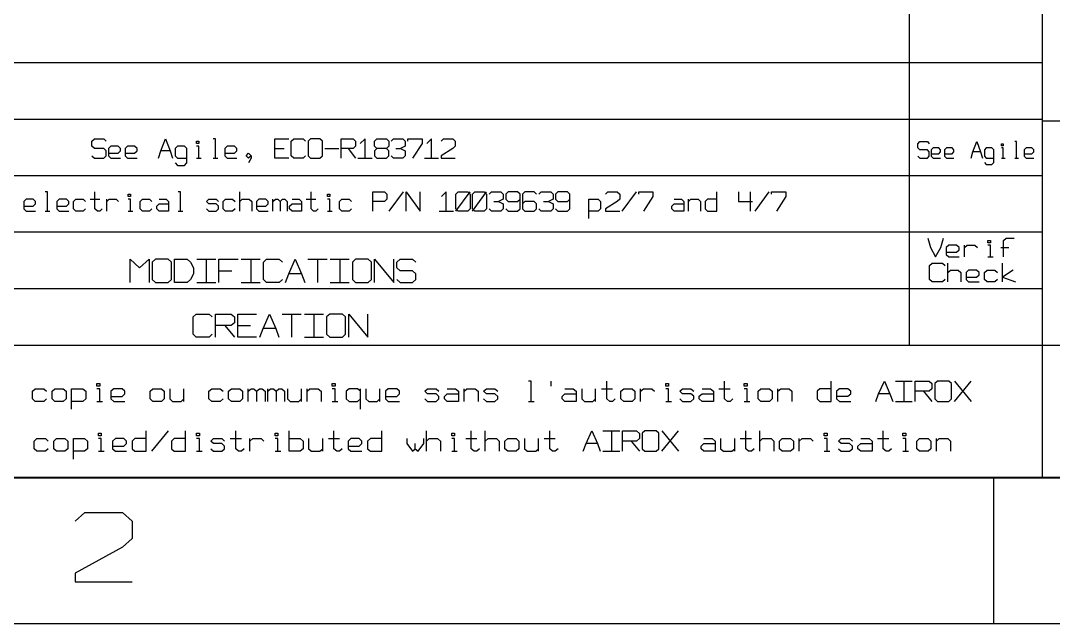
# Model space of a CAD drawing. Extents: x -228 to 961, y -124 to 716.
# Drawn here: x 497.1 to 672.9, y -124.5 to -21.8 of the extents above; entities that cross this region are included whole.
import ezdxf

# ---------------------------------------------------------------- set-up
doc = ezdxf.new("R2010")
doc.units = 0
doc.layers.add('1', color=1, linetype='CONTINUOUS')

msp = doc.modelspace()

# ---------------------------------------------------------------- linework, layer by layer
at = {"layer": '1'}
for p, q in [((648.45, -77.07), (648.45, 58.73)), ((671.1, -99.71), (671.1, 58.72)), ((388.17, -28.97), (671.1, -28.97)), ((388.17, -38.6), (671.1, -38.6)), ((671.1, -38.88), (934.22, -38.88)), ((509.27, -42.36), (509.7, -41.93)), ((509.7, -41.93), (511.3, -41.93)), ((511.3, -41.93), (511.7, -42.36)), ((521, -44.01), (521.82, -41.93)), ((521.82, -41.93), (522.62, -44.01)), ((530.3, -41.93), (529.9, -41.93)), ((530.3, -45.23), (530.3, -41.93)), ((540.4, -45.23), (540.4, -41.93)), ((540.4, -41.93), (542.82, -41.93)), ((543.22, -42.36), (543.65, -41.93)), ((543.65, -41.93), (545.25, -41.93)), ((545.25, -41.93), (545.65, -42.36)), ((546.47, -41.93), (546.07, -42.36)), ((548.07, -41.93), (546.47, -41.93)), ((548.5, -42.36), (548.07, -41.93)), ((551.72, -45.23), (551.72, -41.93)), ((551.72, -41.93), (553.75, -41.93)), ((553.75, -41.93), (554.15, -42.36)), ((555.77, -41.93), (554.95, -42.76)), ((555.77, -45.23), (555.77, -41.93)), ((557.37, -42.36), (557.77, -41.93)), ((557.77, -41.93), (559.4, -41.93)), ((559.4, -41.93), (559.8, -42.36)), ((560.2, -42.36), (560.62, -41.93)), ((560.62, -41.93), (562.22, -41.93)), ((562.22, -41.93), (562.62, -42.36)), ((563.05, -42.36), (563.05, -41.93)), ((563.05, -41.93), (565.47, -41.93)), ((565.47, -41.93), (565.47, -42.76)), ((567.07, -41.93), (566.27, -42.76)), ((567.07, -45.23), (567.07, -41.93)), ((568.7, -42.36), (569.1, -41.93)), ((569.1, -41.93), (570.72, -41.93)), ((570.72, -41.93), (571.12, -42.36)), ((509.27, -43.18), (509.27, -42.36)), ((509.7, -43.58), (509.27, -43.18)), ((511.3, -43.58), (509.7, -43.58)), ((511.7, -44.01), (511.3, -43.58)), ((512.52, -43.18), (512.12, -43.58)), ((512.12, -43.58), (512.12, -44.83)), ((513.72, -43.18), (512.52, -43.18)), ((514.12, -43.58), (513.72, -43.18)), ((514.12, -44.01), (514.12, -43.58)), ((515.35, -43.18), (514.95, -43.58)), ((514.95, -43.58), (514.95, -44.83)), ((516.55, -43.18), (515.35, -43.18)), ((516.97, -43.58), (516.55, -43.18)), ((516.97, -44.01), (516.97, -43.58)), ((523.82, -43.18), (523.42, -43.58)), ((523.42, -43.58), (523.42, -44.83)), ((525.05, -43.18), (523.82, -43.18)), ((525.45, -43.58), (525.05, -43.18)), ((525.45, -46.06), (525.45, -43.58)), ((527.07, -42.76), (527.07, -42.36)), ((527.07, -42.36), (527.47, -42.36)), ((527.47, -42.76), (527.07, -42.76)), ((527.47, -43.18), (527.07, -43.18)), ((527.47, -42.36), (527.47, -42.76)), ((527.47, -45.23), (527.47, -43.18)), ((532.32, -43.18), (531.92, -43.58)), ((531.92, -43.58), (531.92, -44.83)), ((533.52, -43.18), (532.32, -43.18)), ((533.95, -43.58), (533.52, -43.18)), ((533.95, -44.01), (533.95, -43.58)), ((540.4, -43.58), (542.02, -43.58)), ((543.22, -44.83), (543.22, -42.36)), ((546.07, -42.36), (546.07, -44.83)), ((548.5, -44.83), (548.5, -42.36)), ((548.9, -43.58), (551.32, -43.58)), ((553.75, -43.58), (551.72, -43.58)), ((552.92, -43.58), (554.15, -45.23)), ((554.15, -43.18), (553.75, -43.58)), ((554.15, -42.36), (554.15, -43.18)), ((557.37, -43.18), (557.37, -42.36)), ((557.77, -43.58), (557.37, -43.18)), ((557.77, -43.58), (557.37, -44.01)), ((559.4, -43.58), (557.77, -43.58)), ((559.8, -43.18), (559.4, -43.58)), ((559.8, -44.01), (559.4, -43.58)), ((559.8, -42.36), (559.8, -43.18)), ((561.02, -43.58), (561.82, -43.58)), ((562.62, -43.18), (561.82, -43.58)), ((561.82, -43.58), (562.62, -44.01)), ((562.62, -42.36), (562.62, -43.18)), ((565.47, -42.76), (563.85, -45.23)), ((570.72, -43.58), (568.7, -44.83)), ((571.12, -43.18), (570.72, -43.58)), ((571.12, -42.36), (571.12, -43.18)), ((649.87, -42.78), (650.2, -42.41)), ((649.87, -43.48), (649.87, -42.78)), ((650.2, -43.83), (649.87, -43.48)), ((650.2, -42.41), (651.5, -42.41)), ((651.5, -43.83), (650.2, -43.83)), ((651.5, -42.41), (651.82, -42.78)), ((651.82, -44.18), (651.5, -43.83)), ((652.45, -43.48), (652.12, -43.83)), ((652.12, -43.83), (652.12, -44.88)), ((653.42, -43.48), (652.45, -43.48)), ((653.75, -43.83), (653.42, -43.48)), ((653.75, -44.18), (653.75, -43.83)), ((654.72, -43.48), (654.4, -43.83)), ((654.4, -43.83), (654.4, -44.88)), ((655.7, -43.48), (654.72, -43.48)), ((656.02, -43.83), (655.7, -43.48)), ((656.02, -44.18), (656.02, -43.83)), ((659.25, -44.18), (659.9, -42.41)), ((659.9, -42.41), (660.55, -44.18)), ((661.52, -43.48), (661.2, -43.83)), ((661.2, -43.83), (661.2, -44.88)), ((662.47, -43.48), (661.52, -43.48)), ((662.8, -43.83), (662.47, -43.48)), ((662.8, -45.96), (662.8, -43.83)), ((664.1, -43.13), (664.1, -42.78)), ((664.1, -42.78), (664.42, -42.78)), ((664.42, -43.13), (664.1, -43.13)), ((664.42, -43.48), (664.1, -43.48)), ((664.42, -42.78), (664.42, -43.13)), ((664.42, -45.26), (664.42, -43.48)), ((666.67, -42.41), (666.37, -42.41)), ((666.67, -45.26), (666.67, -42.41)), ((668.3, -43.48), (667.97, -43.83)), ((667.97, -43.83), (667.97, -44.88)), ((669.27, -43.48), (668.3, -43.48)), ((669.6, -43.83), (669.27, -43.48)), ((669.6, -44.18), (669.6, -43.83)), ((509.27, -44.83), (509.7, -45.23)), ((509.7, -45.23), (511.3, -45.23)), ((511.3, -45.23), (511.7, -44.83)), ((511.7, -44.83), (511.7, -44.01)), ((512.12, -44.41), (513.72, -44.41)), ((512.12, -44.83), (512.52, -45.23)), ((512.52, -45.23), (514.12, -45.23)), ((513.72, -44.41), (514.12, -44.01)), ((514.95, -44.41), (516.55, -44.41)), ((514.95, -44.83), (515.35, -45.23)), ((515.35, -45.23), (516.97, -45.23)), ((516.55, -44.41), (516.97, -44.01)), ((520.6, -45.23), (521, -44.01)), ((522.62, -44.01), (521, -44.01)), ((522.62, -44.01), (523.02, -45.23)), ((523.42, -44.83), (523.82, -45.23)), ((523.82, -45.23), (525.45, -45.23)), ((527.07, -45.23), (527.87, -45.23)), ((529.9, -45.23), (530.7, -45.23)), ((531.92, -44.41), (533.52, -44.41)), ((531.92, -44.83), (532.32, -45.23)), ((532.32, -45.23), (533.95, -45.23)), ((533.52, -44.41), (533.95, -44.01)), ((535.55, -44.83), (535.95, -44.41)), ((535.95, -45.23), (535.55, -44.83)), ((535.95, -44.41), (536.37, -44.83)), ((536.37, -44.83), (535.95, -45.23)), ((536.37, -45.23), (535.95, -46.06)), ((536.37, -44.83), (536.37, -45.23)), ((542.82, -45.23), (540.4, -45.23)), ((543.65, -45.23), (543.22, -44.83)), ((545.25, -45.23), (543.65, -45.23)), ((545.65, -44.83), (545.25, -45.23)), ((546.07, -44.83), (546.47, -45.23)), ((546.47, -45.23), (548.07, -45.23)), ((548.07, -45.23), (548.5, -44.83)), ((554.55, -45.23), (556.97, -45.23)), ((557.37, -44.01), (557.37, -44.83)), ((557.37, -44.83), (557.77, -45.23)), ((557.77, -45.23), (559.4, -45.23)), ((559.4, -45.23), (559.8, -44.83)), ((559.8, -44.83), (559.8, -44.01)), ((560.62, -45.23), (560.2, -44.83)), ((562.22, -45.23), (560.62, -45.23)), ((562.62, -44.83), (562.22, -45.23)), ((562.62, -44.01), (562.62, -44.83)), ((565.87, -45.23), (568.3, -45.23)), ((568.7, -44.83), (568.7, -45.23)), ((568.7, -45.23), (571.12, -45.23)), ((649.87, -44.88), (650.2, -45.26)), ((650.2, -45.26), (651.5, -45.26)), ((651.5, -45.26), (651.82, -44.88)), ((651.82, -44.88), (651.82, -44.18)), ((652.12, -44.53), (653.42, -44.53)), ((652.12, -44.88), (652.45, -45.26)), ((652.45, -45.26), (653.75, -45.26)), ((653.42, -44.53), (653.75, -44.18)), ((654.4, -44.53), (655.7, -44.53)), ((654.4, -44.88), (654.72, -45.26)), ((654.72, -45.26), (656.02, -45.26)), ((655.7, -44.53), (656.02, -44.18)), ((658.92, -45.26), (659.25, -44.18)), ((660.55, -44.18), (659.25, -44.18)), ((660.55, -44.18), (660.87, -45.26)), ((661.2, -44.88), (661.52, -45.26)), ((661.52, -45.26), (662.8, -45.26)), ((664.1, -45.26), (664.75, -45.26)), ((666.37, -45.26), (667, -45.26)), ((667.97, -44.53), (669.27, -44.53)), ((667.97, -44.88), (668.3, -45.26)), ((668.3, -45.26), (669.6, -45.26)), ((669.27, -44.53), (669.6, -44.18)), ((523.42, -46.06), (523.82, -46.48)), ((523.82, -46.48), (525.05, -46.48)), ((525.05, -46.48), (525.45, -46.06)), ((661.2, -45.96), (661.52, -46.31)), ((661.52, -46.31), (662.47, -46.31)), ((662.47, -46.31), (662.8, -45.96)), ((388.17, -48.22), (671.1, -48.22)), ((501.7, -50.96), (501.3, -50.96)), ((501.7, -54.26), (501.7, -50.96)), ((509.8, -53.86), (509.8, -50.96)), ((524.35, -50.96), (523.95, -50.96)), ((524.35, -54.26), (524.35, -50.96)), ((534.45, -54.26), (534.45, -50.96)), ((546.57, -53.86), (546.57, -50.96)), ((557.07, -54.26), (557.07, -50.96)), ((557.07, -50.96), (559.1, -50.96)), ((559.1, -50.96), (559.5, -51.38)), ((559.9, -54.26), (562.32, -50.96)), ((562.75, -54.26), (562.75, -50.96)), ((562.75, -50.96), (565.17, -54.26)), ((565.17, -54.26), (565.17, -50.96)), ((569.6, -50.96), (568.8, -51.78)), ((569.6, -54.26), (569.6, -50.96)), ((571.22, -51.38), (571.62, -50.96)), ((571.22, -54.26), (573.65, -50.96)), ((571.62, -50.96), (573.25, -50.96)), ((573.25, -50.96), (573.65, -51.38)), ((574.05, -51.38), (574.45, -50.96)), ((574.05, -54.26), (576.47, -50.96)), ((574.45, -50.96), (576.07, -50.96)), ((576.07, -50.96), (576.47, -51.38)), ((576.87, -51.38), (577.3, -50.96)), ((577.3, -50.96), (578.9, -50.96)), ((578.9, -50.96), (579.3, -51.38)), ((580.12, -50.96), (579.72, -51.38)), ((581.72, -50.96), (580.12, -50.96)), ((582.15, -51.38), (581.72, -50.96)), ((582.95, -50.96), (582.55, -51.38)), ((584.57, -50.96), (582.95, -50.96)), ((584.97, -51.38), (584.57, -50.96)), ((585.37, -51.38), (585.77, -50.96)), ((585.77, -50.96), (587.4, -50.96)), ((587.4, -50.96), (587.8, -51.38)), ((588.6, -50.96), (588.2, -51.38)), ((590.22, -50.96), (588.6, -50.96)), ((590.62, -51.38), (590.22, -50.96)), ((596.7, -51.38), (597.1, -50.96)), ((597.1, -50.96), (598.7, -50.96)), ((598.7, -50.96), (599.12, -51.38)), ((599.52, -54.26), (601.95, -50.96)), ((602.35, -51.38), (602.35, -50.96)), ((602.35, -50.96), (604.77, -50.96)), ((604.77, -50.96), (604.77, -51.78)), ((615.67, -54.26), (615.67, -50.96)), ((619.32, -50.96), (619.32, -52.61)), ((621.35, -50.96), (621.35, -54.26)), ((622.15, -54.26), (624.57, -50.96)), ((624.97, -51.38), (624.97, -50.96)), ((624.97, -50.96), (627.4, -50.96)), ((627.4, -50.96), (627.4, -51.78)), ((498.07, -52.21), (497.67, -52.61)), ((497.67, -52.61), (497.67, -53.86)), ((499.27, -52.21), (498.07, -52.21)), ((499.7, -52.61), (499.27, -52.21)), ((499.7, -53.03), (499.7, -52.61)), ((503.72, -52.21), (503.32, -52.61)), ((503.32, -52.61), (503.32, -53.86)), ((504.95, -52.21), (503.72, -52.21)), ((505.35, -52.61), (504.95, -52.21)), ((505.35, -53.03), (505.35, -52.61)), ((506.15, -52.61), (506.55, -52.21)), ((506.15, -53.86), (506.15, -52.61)), ((506.55, -52.21), (507.77, -52.21)), ((507.77, -52.21), (508.17, -52.61)), ((508.97, -52.21), (510.6, -52.21)), ((511.82, -54.26), (511.82, -52.21)), ((511.82, -52.61), (512.22, -52.21)), ((512.22, -52.21), (513.42, -52.21)), ((513.42, -52.21), (513.82, -52.61)), ((515.45, -51.78), (515.45, -51.38)), ((515.45, -51.38), (515.85, -51.38)), ((515.85, -51.78), (515.45, -51.78)), ((515.85, -52.21), (515.45, -52.21)), ((515.85, -51.38), (515.85, -51.78)), ((515.85, -54.26), (515.85, -52.21)), ((517.47, -52.61), (517.87, -52.21)), ((517.47, -53.86), (517.47, -52.61)), ((517.87, -52.21), (519.1, -52.21)), ((519.1, -52.21), (519.5, -52.61)), ((520.7, -52.21), (521.92, -52.21)), ((521.92, -52.21), (522.32, -52.61)), ((522.32, -52.61), (522.32, -54.26)), ((528.8, -52.61), (529.2, -52.21)), ((529.2, -53.03), (528.8, -52.61)), ((529.2, -52.21), (530.4, -52.21)), ((530.4, -52.21), (530.8, -52.61)), ((531.62, -52.61), (532.02, -52.21)), ((531.62, -53.86), (531.62, -52.61)), ((532.02, -52.21), (533.22, -52.21)), ((533.22, -52.21), (533.65, -52.61)), ((534.45, -52.61), (534.85, -52.21)), ((534.85, -52.21), (536.07, -52.21)), ((536.07, -52.21), (536.47, -52.61)), ((536.47, -52.61), (536.47, -54.26)), ((537.67, -52.21), (537.27, -52.61)), ((537.27, -52.61), (537.27, -53.86)), ((538.9, -52.21), (537.67, -52.21)), ((539.3, -52.61), (538.9, -52.21)), ((539.3, -53.03), (539.3, -52.61)), ((540.1, -54.26), (540.1, -52.21)), ((540.1, -52.61), (540.5, -52.21)), ((540.5, -52.21), (540.92, -52.21)), ((540.92, -52.21), (541.32, -52.61)), ((541.32, -52.61), (541.72, -52.21)), ((541.32, -52.61), (541.32, -54.26)), ((541.72, -52.21), (542.12, -52.21)), ((542.12, -52.21), (542.52, -52.61)), ((542.52, -52.61), (542.52, -54.26)), ((543.35, -52.21), (544.55, -52.21)), ((544.55, -52.21), (544.95, -52.61)), ((544.95, -52.61), (544.95, -54.26)), ((545.77, -52.21), (547.37, -52.21)), ((549.4, -51.78), (549.4, -51.38)), ((549.4, -51.38), (549.8, -51.38)), ((549.8, -51.78), (549.4, -51.78)), ((549.8, -52.21), (549.4, -52.21)), ((549.8, -51.38), (549.8, -51.78)), ((549.8, -54.26), (549.8, -52.21)), ((551.42, -52.61), (551.82, -52.21)), ((551.42, -53.86), (551.42, -52.61)), ((551.82, -52.21), (553.05, -52.21)), ((553.05, -52.21), (553.45, -52.61)), ((559.1, -52.61), (557.07, -52.61)), ((559.5, -52.21), (559.1, -52.61)), ((559.5, -51.38), (559.5, -52.21)), ((571.22, -53.86), (571.22, -51.38)), ((573.65, -51.38), (573.65, -53.86)), ((574.05, -53.86), (574.05, -51.38)), ((576.47, -51.38), (576.47, -53.86)), ((577.7, -52.61), (578.5, -52.61)), ((579.3, -52.21), (578.5, -52.61)), ((578.5, -52.61), (579.3, -53.03)), ((579.3, -51.38), (579.3, -52.21)), ((579.72, -51.38), (579.72, -52.21)), ((579.72, -52.21), (580.12, -52.61)), ((580.12, -52.61), (581.72, -52.61)), ((581.72, -52.61), (582.15, -52.21)), ((582.15, -53.86), (582.15, -51.38)), ((582.55, -51.38), (582.55, -53.86)), ((582.95, -52.61), (582.55, -53.03)), ((584.57, -52.61), (582.95, -52.61)), ((584.97, -53.03), (584.57, -52.61)), ((586.17, -52.61), (587, -52.61)), ((587.8, -52.21), (587, -52.61)), ((587, -52.61), (587.8, -53.03)), ((587.8, -51.38), (587.8, -52.21)), ((588.2, -51.38), (588.2, -52.21)), ((588.2, -52.21), (588.6, -52.61)), ((588.6, -52.61), (590.22, -52.61)), ((590.22, -52.61), (590.62, -52.21)), ((590.62, -53.86), (590.62, -51.38)), ((593.85, -55.51), (593.85, -52.21)), ((593.85, -52.21), (595.47, -52.21)), ((595.47, -52.21), (595.87, -52.61)), ((595.87, -52.61), (595.87, -53.86)), ((598.7, -52.61), (596.7, -53.86)), ((599.12, -52.21), (598.7, -52.61)), ((599.12, -51.38), (599.12, -52.21)), ((604.77, -51.78), (603.15, -54.26)), ((608.4, -52.21), (609.62, -52.21)), ((609.62, -52.21), (610.02, -52.61)), ((610.02, -52.61), (610.02, -54.26)), ((610.82, -54.26), (610.82, -52.21)), ((610.82, -52.61), (611.25, -52.21)), ((611.25, -52.21), (612.45, -52.21)), ((612.45, -52.21), (612.85, -52.61)), ((612.85, -52.61), (612.85, -54.26)), ((614.07, -52.21), (613.67, -52.61)), ((613.67, -52.61), (613.67, -53.86)), ((615.67, -52.21), (614.07, -52.21)), ((619.32, -52.61), (621.75, -52.61)), ((627.4, -51.78), (625.8, -54.26)), ((497.67, -53.43), (499.27, -53.43)), ((497.67, -53.86), (498.07, -54.26)), ((498.07, -54.26), (499.7, -54.26)), ((499.27, -53.43), (499.7, -53.03)), ((501.3, -54.26), (502.12, -54.26)), ((503.32, -53.43), (504.95, -53.43)), ((503.32, -53.86), (503.72, -54.26)), ((503.72, -54.26), (505.35, -54.26)), ((504.95, -53.43), (505.35, -53.03)), ((506.55, -54.26), (506.15, -53.86)), ((507.77, -54.26), (506.55, -54.26)), ((508.17, -53.86), (507.77, -54.26)), ((510.2, -54.26), (509.8, -53.86)), ((510.6, -54.26), (510.2, -54.26)), ((511, -53.86), (510.6, -54.26)), ((515.45, -54.26), (516.25, -54.26)), ((517.87, -54.26), (517.47, -53.86)), ((519.1, -54.26), (517.87, -54.26)), ((519.5, -53.86), (519.1, -54.26)), ((520.3, -53.43), (520.7, -53.03)), ((520.3, -53.86), (520.3, -53.43)), ((520.7, -54.26), (520.3, -53.86)), ((520.7, -53.03), (522.32, -53.03)), ((522.32, -54.26), (520.7, -54.26)), ((523.95, -54.26), (524.75, -54.26)), ((528.8, -53.86), (529.2, -54.26)), ((530.4, -53.03), (529.2, -53.03)), ((529.2, -54.26), (530.4, -54.26)), ((530.8, -53.43), (530.4, -53.03)), ((530.4, -54.26), (530.8, -53.86)), ((530.8, -53.86), (530.8, -53.43)), ((532.02, -54.26), (531.62, -53.86)), ((533.22, -54.26), (532.02, -54.26)), ((533.65, -53.86), (533.22, -54.26)), ((537.27, -53.43), (538.9, -53.43)), ((537.27, -53.86), (537.67, -54.26)), ((537.67, -54.26), (539.3, -54.26)), ((538.9, -53.43), (539.3, -53.03)), ((542.92, -53.43), (543.35, -53.03)), ((542.92, -53.86), (542.92, -53.43)), ((543.35, -54.26), (542.92, -53.86)), ((543.35, -53.03), (544.95, -53.03)), ((544.95, -54.26), (543.35, -54.26)), ((546.97, -54.26), (546.57, -53.86)), ((547.37, -54.26), (546.97, -54.26)), ((547.77, -53.86), (547.37, -54.26)), ((549.4, -54.26), (550.2, -54.26)), ((551.82, -54.26), (551.42, -53.86)), ((553.05, -54.26), (551.82, -54.26)), ((553.45, -53.86), (553.05, -54.26)), ((568.4, -54.26), (570.82, -54.26)), ((571.62, -54.26), (571.22, -53.86)), ((573.25, -54.26), (571.62, -54.26)), ((573.65, -53.86), (573.25, -54.26)), ((574.45, -54.26), (574.05, -53.86)), ((576.07, -54.26), (574.45, -54.26)), ((576.47, -53.86), (576.07, -54.26)), ((577.3, -54.26), (576.87, -53.86)), ((578.9, -54.26), (577.3, -54.26)), ((579.3, -53.86), (578.9, -54.26)), ((579.3, -53.03), (579.3, -53.86)), ((579.72, -53.86), (580.12, -54.26)), ((580.12, -54.26), (581.72, -54.26)), ((581.72, -54.26), (582.15, -53.86)), ((582.55, -53.86), (582.95, -54.26)), ((582.95, -54.26), (584.57, -54.26)), ((584.57, -54.26), (584.97, -53.86)), ((584.97, -53.86), (584.97, -53.03)), ((585.77, -54.26), (585.37, -53.86)), ((587.4, -54.26), (585.77, -54.26)), ((587.8, -53.86), (587.4, -54.26)), ((587.8, -53.03), (587.8, -53.86)), ((588.2, -53.86), (588.6, -54.26)), ((588.6, -54.26), (590.22, -54.26)), ((590.22, -54.26), (590.62, -53.86)), ((595.47, -54.26), (593.85, -54.26)), ((595.87, -53.86), (595.47, -54.26)), ((596.7, -53.86), (596.7, -54.26)), ((596.7, -54.26), (599.12, -54.26)), ((608, -53.43), (608.4, -53.03)), ((608, -53.86), (608, -53.43)), ((608.4, -54.26), (608, -53.86)), ((608.4, -53.03), (610.02, -53.03)), ((610.02, -54.26), (608.4, -54.26)), ((613.67, -53.86), (614.07, -54.26)), ((614.07, -54.26), (615.67, -54.26)), ((388.17, -57.82), (671.1, -57.82)), ((651.57, -58.87), (652.02, -60.47)), ((653.8, -60.47), (654.25, -58.87)), ((661.8, -59.67), (661.8, -59.27)), ((661.8, -59.27), (662.25, -59.27)), ((662.25, -59.67), (661.8, -59.67)), ((662.25, -59.27), (662.25, -59.67)), ((664.47, -59.27), (664.9, -58.87)), ((664.47, -62.07), (664.47, -59.27)), ((664.9, -58.87), (666.25, -58.87)), ((652.02, -60.47), (652.9, -62.07)), ((652.9, -62.07), (653.8, -60.47)), ((655.12, -60.07), (654.67, -60.47)), ((654.67, -60.47), (654.67, -61.67)), ((654.67, -61.27), (656.47, -61.27)), ((656.47, -60.07), (655.12, -60.07)), ((656.9, -60.47), (656.47, -60.07)), ((656.47, -61.27), (656.9, -60.87)), ((656.9, -60.87), (656.9, -60.47)), ((657.8, -62.07), (657.8, -60.07)), ((657.8, -60.47), (658.25, -60.07)), ((658.25, -60.07), (659.57, -60.07)), ((659.57, -60.07), (660.02, -60.47)), ((662.25, -60.07), (661.8, -60.07)), ((662.25, -62.07), (662.25, -60.07)), ((664.02, -60.47), (665.35, -60.47)), ((515.77, -66.4), (515.77, -62.45)), ((515.77, -62.45), (517.4, -63.92)), ((517.4, -63.92), (519.02, -62.45)), ((519.02, -62.45), (519.02, -66.4)), ((520.1, -62.45), (519.55, -62.95)), ((519.55, -62.95), (519.55, -65.9)), ((522.25, -62.45), (520.1, -62.45)), ((522.8, -62.95), (522.25, -62.45)), ((522.8, -65.9), (522.8, -62.95)), ((523.35, -66.4), (523.35, -62.45)), ((523.35, -62.45), (525.5, -62.45)), ((525.5, -62.45), (526.05, -62.95)), ((526.05, -62.95), (526.57, -63.92)), ((527.12, -62.45), (530.37, -62.45)), ((528.75, -62.45), (528.75, -66.4)), ((530.9, -66.4), (530.9, -62.45)), ((530.9, -62.45), (534.15, -62.45)), ((534.7, -62.45), (537.92, -62.45)), ((536.32, -62.45), (536.32, -66.4)), ((538.47, -62.95), (539.02, -62.45)), ((538.47, -65.9), (538.47, -62.95)), ((539.02, -62.45), (541.17, -62.45)), ((541.17, -62.45), (541.72, -62.95)), ((542.8, -64.93), (543.87, -62.45)), ((543.87, -62.45), (544.97, -64.93)), ((546.05, -62.45), (549.3, -62.45)), ((547.67, -62.45), (547.67, -66.4)), ((549.82, -62.45), (553.07, -62.45)), ((551.45, -62.45), (551.45, -66.4)), ((554.15, -62.45), (553.62, -62.95)), ((553.62, -62.95), (553.62, -65.9)), ((556.32, -62.45), (554.15, -62.45)), ((556.85, -62.95), (556.32, -62.45)), ((556.85, -65.9), (556.85, -62.95)), ((557.4, -66.4), (557.4, -62.45)), ((557.4, -62.45), (560.65, -66.4)), ((560.65, -66.4), (560.65, -62.45)), ((561.17, -62.95), (561.72, -62.45)), ((561.17, -63.93), (561.17, -62.95)), ((561.72, -62.45), (563.87, -62.45)), ((563.87, -62.45), (564.42, -62.95)), ((651.85, -63.52), (652.3, -63.12)), ((652.3, -63.12), (654.07, -63.12)), ((654.07, -63.12), (654.52, -63.52)), ((654.67, -61.67), (655.12, -62.07)), ((654.97, -66.32), (654.97, -63.12)), ((655.12, -62.07), (656.9, -62.07)), ((661.8, -62.07), (662.7, -62.07)), ((664.3, -66.32), (664.3, -63.12)), ((526.57, -64.93), (526.05, -65.9)), ((526.57, -63.92), (526.57, -64.93)), ((530.9, -64.43), (533.07, -64.43)), ((542.25, -66.4), (542.8, -64.93)), ((544.97, -64.93), (542.8, -64.93)), ((544.97, -64.93), (545.5, -66.4)), ((561.72, -64.43), (561.17, -63.93)), ((563.87, -64.43), (561.72, -64.43)), ((564.42, -64.93), (563.87, -64.43)), ((564.42, -65.9), (564.42, -64.93)), ((651.85, -65.92), (651.85, -63.52)), ((654.97, -64.72), (655.42, -64.32)), ((655.42, -64.32), (656.75, -64.32)), ((656.75, -64.32), (657.2, -64.72)), ((657.2, -64.72), (657.2, -66.32)), ((658.52, -64.32), (658.07, -64.72)), ((658.07, -64.72), (658.07, -65.92)), ((659.85, -64.32), (658.52, -64.32)), ((660.3, -64.72), (659.85, -64.32)), ((660.3, -65.12), (660.3, -64.72)), ((661.2, -64.72), (661.65, -64.32)), ((661.2, -65.92), (661.2, -64.72)), ((661.65, -64.32), (662.97, -64.32)), ((662.97, -64.32), (663.42, -64.72)), ((666.07, -64.32), (664.3, -65.52)), ((519.55, -65.9), (520.1, -66.4)), ((520.1, -66.4), (522.25, -66.4)), ((522.25, -66.4), (522.8, -65.9)), ((525.5, -66.4), (523.35, -66.4)), ((526.05, -65.9), (525.5, -66.4)), ((527.12, -66.4), (530.37, -66.4)), ((534.7, -66.4), (537.92, -66.4)), ((539.02, -66.4), (538.47, -65.9)), ((541.17, -66.4), (539.02, -66.4)), ((541.72, -65.9), (541.17, -66.4)), ((549.82, -66.4), (553.07, -66.4)), ((553.62, -65.9), (554.15, -66.4)), ((554.15, -66.4), (556.32, -66.4)), ((556.32, -66.4), (556.85, -65.9)), ((561.17, -65.9), (561.72, -66.4)), ((561.72, -66.4), (563.87, -66.4)), ((563.87, -66.4), (564.42, -65.9)), ((652.3, -66.32), (651.85, -65.92)), ((654.07, -66.32), (652.3, -66.32)), ((654.52, -65.92), (654.07, -66.32)), ((658.07, -65.52), (659.85, -65.52)), ((658.07, -65.92), (658.52, -66.32)), ((658.52, -66.32), (660.3, -66.32)), ((659.85, -65.52), (660.3, -65.12)), ((661.65, -66.32), (661.2, -65.92)), ((662.97, -66.32), (661.65, -66.32)), ((663.42, -65.92), (662.97, -66.32)), ((664.3, -65.52), (666.52, -66.32)), ((388.17, -67.45), (671.1, -67.45)), ((526.52, -72.28), (527.05, -71.8)), ((527.05, -71.8), (529.22, -71.8)), ((529.22, -71.8), (529.77, -72.28)), ((530.3, -75.73), (530.3, -71.8)), ((530.3, -71.8), (533, -71.8)), ((533, -71.8), (533.55, -72.28)), ((534.1, -75.72), (534.1, -71.8)), ((534.1, -71.8), (537.32, -71.8)), ((538.42, -74.25), (539.5, -71.8)), ((539.5, -71.8), (540.57, -74.25)), ((541.65, -71.8), (544.9, -71.8)), ((543.27, -71.8), (543.27, -75.72)), ((545.45, -71.8), (548.67, -71.8)), ((547.07, -71.8), (547.07, -75.72)), ((549.77, -71.8), (549.22, -72.28)), ((551.92, -71.8), (549.77, -71.8)), ((552.47, -72.28), (551.92, -71.8)), ((553, -75.72), (553, -71.8)), ((553, -71.8), (556.25, -75.72)), ((556.25, -75.72), (556.25, -71.8)), ((526.52, -75.25), (526.52, -72.28)), ((533, -73.78), (530.3, -73.78)), ((531.92, -73.78), (533.55, -75.72)), ((533.55, -73.28), (533, -73.78)), ((533.55, -72.28), (533.55, -73.28)), ((534.1, -73.77), (536.25, -73.77)), ((549.22, -72.28), (549.22, -75.25)), ((552.47, -75.25), (552.47, -72.28)), ((527.05, -75.73), (526.52, -75.25)), ((529.77, -75.25), (529.22, -75.73)), ((537.87, -75.72), (538.42, -74.25)), ((540.57, -74.25), (538.42, -74.25)), ((540.57, -74.25), (541.12, -75.72)), ((549.22, -75.25), (549.77, -75.72)), ((551.92, -75.72), (552.47, -75.25)), ((388.17, -77.08), (934.22, -77.08)), ((529.22, -75.73), (527.05, -75.73)), ((537.32, -75.72), (534.1, -75.72)), ((545.45, -75.72), (548.67, -75.72)), ((549.77, -75.72), (551.92, -75.72)), ((510.12, -84.08), (510.12, -83.65)), ((510.12, -83.65), (510.6, -83.65)), ((510.6, -84.08), (510.12, -84.08)), ((510.6, -83.65), (510.6, -84.08)), ((550.2, -84.08), (550.2, -83.65)), ((550.2, -83.65), (550.67, -83.65)), ((550.67, -84.08), (550.2, -84.08)), ((550.67, -83.65), (550.67, -84.08)), ((584.07, -83.23), (583.57, -83.23)), ((584.07, -86.7), (584.07, -83.23)), ((587.4, -83.23), (587.4, -84.08)), ((596.95, -86.25), (596.95, -83.22)), ((606.95, -84.07), (606.95, -83.65)), ((606.95, -83.65), (607.42, -83.65)), ((607.42, -84.07), (606.95, -84.07)), ((607.42, -83.65), (607.42, -84.07)), ((616.97, -86.25), (616.97, -83.22)), ((620.32, -84.07), (620.32, -83.65)), ((620.32, -83.65), (620.8, -83.65)), ((620.8, -84.07), (620.32, -84.07)), ((620.8, -83.65), (620.8, -84.07)), ((635.1, -86.7), (635.1, -83.22)), ((643.2, -85.4), (644.17, -83.22)), ((644.17, -83.22), (645.12, -85.4)), ((646.07, -83.22), (648.92, -83.22)), ((647.5, -83.22), (647.5, -86.7)), ((649.42, -86.7), (649.42, -83.22)), ((649.42, -83.22), (651.8, -83.22)), ((651.8, -83.22), (652.27, -83.65)), ((652.27, -83.65), (652.27, -84.53)), ((653.22, -83.23), (652.75, -83.65)), ((652.75, -83.65), (652.75, -86.25)), ((655.12, -83.23), (653.22, -83.23)), ((655.62, -83.65), (655.12, -83.23)), ((655.62, -86.25), (655.62, -83.65)), ((656.1, -86.7), (658.95, -83.23)), ((656.1, -83.23), (658.95, -86.7)), ((499.15, -84.95), (499.62, -84.53)), ((499.15, -86.25), (499.15, -84.95)), ((499.62, -84.53), (501.07, -84.53)), ((501.07, -84.53), (501.55, -84.95)), ((502.5, -84.95), (502.97, -84.53)), ((502.5, -86.25), (502.5, -84.95)), ((502.97, -84.53), (504.4, -84.53)), ((504.4, -84.53), (504.87, -84.95)), ((504.87, -84.95), (504.87, -86.25)), ((505.82, -88), (505.82, -84.53)), ((505.82, -84.53), (507.75, -84.53)), ((507.75, -84.53), (508.22, -84.95)), ((508.22, -84.95), (508.22, -86.25)), ((510.6, -84.53), (510.12, -84.53)), ((510.6, -86.7), (510.6, -84.53)), ((513, -84.53), (512.5, -84.95)), ((512.5, -84.95), (512.5, -86.25)), ((512.5, -85.83), (514.42, -85.83)), ((514.42, -84.53), (513, -84.53)), ((514.9, -84.95), (514.42, -84.53)), ((514.42, -85.83), (514.9, -85.4)), ((514.9, -85.4), (514.9, -84.95)), ((519.2, -84.95), (519.67, -84.53)), ((519.2, -86.25), (519.2, -84.95)), ((519.67, -84.53), (521.1, -84.53)), ((521.1, -84.53), (521.57, -84.95)), ((521.57, -84.95), (521.57, -86.25)), ((522.52, -84.53), (522.52, -86.25)), ((524.92, -86.7), (524.92, -84.53)), ((529.2, -84.95), (529.67, -84.53)), ((529.2, -86.25), (529.2, -84.95)), ((529.67, -84.53), (531.12, -84.53)), ((531.12, -84.53), (531.6, -84.95)), ((532.55, -84.95), (533.02, -84.53)), ((532.55, -86.25), (532.55, -84.95)), ((533.02, -84.53), (534.45, -84.53)), ((534.45, -84.53), (534.92, -84.95)), ((534.92, -84.95), (534.92, -86.25)), ((535.87, -86.7), (535.87, -84.53)), ((535.87, -84.95), (536.37, -84.53)), ((536.37, -84.53), (536.85, -84.53)), ((536.85, -84.53), (537.32, -84.95)), ((537.32, -84.95), (537.8, -84.53)), ((537.32, -84.95), (537.32, -86.7)), ((537.8, -84.53), (538.27, -84.53)), ((538.27, -84.53), (538.75, -84.95)), ((538.75, -84.95), (538.75, -86.7)), ((539.22, -86.7), (539.22, -84.53)), ((539.22, -84.95), (539.7, -84.53)), ((539.7, -84.53), (540.17, -84.53)), ((540.17, -84.53), (540.65, -84.95)), ((540.65, -84.95), (541.12, -84.53)), ((540.65, -84.95), (540.65, -86.7)), ((541.12, -84.53), (541.6, -84.53)), ((541.6, -84.53), (542.07, -84.95)), ((542.07, -84.95), (542.07, -86.7)), ((542.57, -84.53), (542.57, -86.25)), ((544.95, -86.7), (544.95, -84.53)), ((545.9, -86.7), (545.9, -84.53)), ((545.9, -84.95), (546.37, -84.53)), ((546.37, -84.53), (547.8, -84.53)), ((547.8, -84.53), (548.3, -84.95)), ((548.3, -84.95), (548.3, -86.7)), ((550.67, -84.53), (550.2, -84.53)), ((550.67, -86.7), (550.67, -84.53)), ((553.05, -84.53), (552.57, -84.95)), ((552.57, -84.95), (552.57, -86.25)), ((554.5, -84.53), (553.05, -84.53)), ((554.97, -84.95), (554.5, -84.53)), ((554.97, -88), (554.97, -84.53)), ((555.92, -84.53), (555.92, -86.25)), ((558.3, -86.7), (558.3, -84.53)), ((559.72, -84.53), (559.25, -84.95)), ((559.25, -84.95), (559.25, -86.25)), ((559.25, -85.83), (561.17, -85.83)), ((561.17, -84.53), (559.72, -84.53)), ((561.65, -84.95), (561.17, -84.53)), ((561.17, -85.83), (561.65, -85.4)), ((561.65, -85.4), (561.65, -84.95)), ((565.92, -84.95), (566.42, -84.53)), ((566.42, -85.4), (565.92, -84.95)), ((566.42, -84.53), (567.85, -84.53)), ((567.85, -85.4), (566.42, -85.4)), ((567.85, -84.53), (568.32, -84.95)), ((568.32, -85.83), (567.85, -85.4)), ((568.32, -86.25), (568.32, -85.83)), ((569.27, -85.83), (569.75, -85.4)), ((569.27, -86.25), (569.27, -85.83)), ((569.75, -84.53), (571.17, -84.53)), ((569.75, -85.4), (571.65, -85.4)), ((571.17, -84.53), (571.65, -84.95)), ((571.65, -84.95), (571.65, -86.7)), ((572.62, -86.7), (572.62, -84.53)), ((572.62, -84.95), (573.1, -84.53)), ((573.1, -84.53), (574.52, -84.53)), ((574.52, -84.53), (575, -84.95)), ((575, -84.95), (575, -86.7)), ((575.95, -84.95), (576.42, -84.53)), ((576.42, -85.4), (575.95, -84.95)), ((576.42, -84.53), (577.85, -84.53)), ((577.85, -85.4), (576.42, -85.4)), ((577.85, -84.53), (578.35, -84.95)), ((578.35, -85.83), (577.85, -85.4)), ((578.35, -86.25), (578.35, -85.83)), ((589.3, -85.83), (589.77, -85.4)), ((589.3, -86.25), (589.3, -85.83)), ((589.77, -84.53), (591.22, -84.53)), ((589.77, -85.4), (591.7, -85.4)), ((591.22, -84.53), (591.7, -84.95)), ((591.7, -84.95), (591.7, -86.7)), ((592.65, -84.53), (592.65, -86.25)), ((595.02, -86.7), (595.02, -84.53)), ((596, -84.53), (597.9, -84.53)), ((599.32, -84.95), (599.8, -84.52)), ((599.32, -86.25), (599.32, -84.95)), ((599.8, -84.52), (601.22, -84.52)), ((601.22, -84.52), (601.72, -84.95)), ((601.72, -84.95), (601.72, -86.25)), ((602.67, -86.7), (602.67, -84.52)), ((602.67, -84.95), (603.15, -84.52)), ((603.15, -84.52), (604.57, -84.52)), ((604.57, -84.52), (605.05, -84.95)), ((607.42, -84.52), (606.95, -84.52)), ((607.42, -86.7), (607.42, -84.52)), ((609.35, -84.95), (609.82, -84.52)), ((609.82, -85.4), (609.35, -84.95)), ((609.82, -84.52), (611.25, -84.52)), ((611.25, -85.4), (609.82, -85.4)), ((611.25, -84.52), (611.72, -84.95)), ((611.72, -85.82), (611.25, -85.4)), ((611.72, -86.25), (611.72, -85.82)), ((612.67, -85.82), (613.15, -85.4)), ((612.67, -86.25), (612.67, -85.82)), ((613.15, -84.52), (614.6, -84.52)), ((613.15, -85.4), (615.07, -85.4)), ((614.6, -84.52), (615.07, -84.95)), ((615.07, -84.95), (615.07, -86.7)), ((616.02, -84.52), (617.92, -84.52)), ((620.8, -84.52), (620.32, -84.52)), ((620.8, -86.7), (620.8, -84.52)), ((622.7, -84.95), (623.17, -84.52)), ((622.7, -86.25), (622.7, -84.95)), ((623.17, -84.52), (624.6, -84.52)), ((624.6, -84.52), (625.07, -84.95)), ((625.07, -84.95), (625.07, -86.25)), ((626.05, -86.7), (626.05, -84.52)), ((626.05, -84.95), (626.52, -84.52)), ((626.52, -84.52), (627.95, -84.52)), ((627.95, -84.52), (628.42, -84.95)), ((628.42, -84.95), (628.42, -86.7)), ((633.2, -84.52), (632.72, -84.95)), ((632.72, -84.95), (632.72, -86.25)), ((635.1, -84.52), (633.2, -84.52)), ((636.52, -84.52), (636.05, -84.95)), ((636.05, -84.95), (636.05, -86.25)), ((636.05, -85.82), (637.97, -85.82)), ((637.97, -84.52), (636.52, -84.52)), ((638.45, -84.95), (637.97, -84.52)), ((637.97, -85.82), (638.45, -85.4)), ((638.45, -85.4), (638.45, -84.95)), ((642.72, -86.7), (643.2, -85.4)), ((645.12, -85.4), (643.2, -85.4)), ((645.12, -85.4), (645.6, -86.7)), ((651.8, -84.95), (649.42, -84.95)), ((650.85, -84.95), (652.27, -86.7)), ((652.27, -84.53), (651.8, -84.95)), ((499.62, -86.7), (499.15, -86.25)), ((501.07, -86.7), (499.62, -86.7)), ((501.55, -86.25), (501.07, -86.7)), ((502.97, -86.7), (502.5, -86.25)), ((504.4, -86.7), (502.97, -86.7)), ((504.87, -86.25), (504.4, -86.7)), ((507.75, -86.7), (505.82, -86.7)), ((508.22, -86.25), (507.75, -86.7)), ((510.12, -86.7), (511.07, -86.7)), ((512.5, -86.25), (513, -86.7)), ((513, -86.7), (514.9, -86.7)), ((519.67, -86.7), (519.2, -86.25)), ((521.1, -86.7), (519.67, -86.7)), ((521.57, -86.25), (521.1, -86.7)), ((522.52, -86.25), (523, -86.7)), ((523, -86.7), (524.45, -86.7)), ((524.45, -86.7), (524.92, -86.25)), ((529.67, -86.7), (529.2, -86.25)), ((531.12, -86.7), (529.67, -86.7)), ((531.6, -86.25), (531.12, -86.7)), ((533.02, -86.7), (532.55, -86.25)), ((534.45, -86.7), (533.02, -86.7)), ((534.92, -86.25), (534.45, -86.7)), ((542.57, -86.25), (543.05, -86.7)), ((543.05, -86.7), (544.47, -86.7)), ((544.47, -86.7), (544.95, -86.25)), ((550.2, -86.7), (551.15, -86.7)), ((552.57, -86.25), (553.05, -86.7)), ((553.05, -86.7), (554.5, -86.7)), ((554.5, -86.7), (554.97, -86.25)), ((555.92, -86.25), (556.4, -86.7)), ((556.4, -86.7), (557.82, -86.7)), ((557.82, -86.7), (558.3, -86.25)), ((559.25, -86.25), (559.72, -86.7)), ((559.72, -86.7), (561.65, -86.7)), ((565.92, -86.25), (566.42, -86.7)), ((566.42, -86.7), (567.85, -86.7)), ((567.85, -86.7), (568.32, -86.25)), ((569.75, -86.7), (569.27, -86.25)), ((571.65, -86.7), (569.75, -86.7)), ((575.95, -86.25), (576.42, -86.7)), ((576.42, -86.7), (577.85, -86.7)), ((577.85, -86.7), (578.35, -86.25)), ((583.57, -86.7), (584.55, -86.7)), ((589.77, -86.7), (589.3, -86.25)), ((591.7, -86.7), (589.77, -86.7)), ((592.65, -86.25), (593.12, -86.7)), ((593.12, -86.7), (594.55, -86.7)), ((594.55, -86.7), (595.02, -86.25)), ((597.42, -86.7), (596.95, -86.25)), ((597.9, -86.7), (597.42, -86.7)), ((598.37, -86.25), (597.9, -86.7)), ((599.8, -86.7), (599.32, -86.25)), ((601.22, -86.7), (599.8, -86.7)), ((601.72, -86.25), (601.22, -86.7)), ((606.95, -86.7), (607.92, -86.7)), ((609.35, -86.25), (609.82, -86.7)), ((609.82, -86.7), (611.25, -86.7)), ((611.25, -86.7), (611.72, -86.25)), ((613.15, -86.7), (612.67, -86.25)), ((615.07, -86.7), (613.15, -86.7)), ((617.45, -86.7), (616.97, -86.25)), ((617.92, -86.7), (617.45, -86.7)), ((618.4, -86.25), (617.92, -86.7)), ((620.32, -86.7), (621.27, -86.7)), ((623.17, -86.7), (622.7, -86.25)), ((624.6, -86.7), (623.17, -86.7)), ((625.07, -86.25), (624.6, -86.7)), ((632.72, -86.25), (633.2, -86.7)), ((633.2, -86.7), (635.1, -86.7)), ((636.05, -86.25), (636.52, -86.7)), ((636.52, -86.7), (638.45, -86.7)), ((646.07, -86.7), (648.92, -86.7)), ((652.75, -86.25), (653.22, -86.7)), ((653.22, -86.7), (655.12, -86.7)), ((655.12, -86.7), (655.62, -86.25)), ((499.45, -93.45), (499.92, -93)), ((499.92, -93), (501.35, -93)), ((501.35, -93), (501.82, -93.45)), ((502.77, -93.45), (503.25, -93)), ((503.25, -93), (504.67, -93)), ((504.67, -93), (505.17, -93.45)), ((506.12, -96.5), (506.12, -93)), ((506.12, -93), (508.02, -93)), ((508.02, -93), (508.5, -93.45)), ((510.4, -92.57), (510.4, -92.12)), ((510.4, -92.12), (510.87, -92.12)), ((510.87, -92.57), (510.4, -92.57)), ((510.87, -93), (510.4, -93)), ((510.87, -92.12), (510.87, -92.57)), ((510.87, -95.17), (510.87, -93)), ((513.27, -93), (512.8, -93.45)), ((514.7, -93), (513.27, -93)), ((515.17, -93.45), (514.7, -93)), ((516.6, -93), (516.12, -93.45)), ((518.52, -93), (516.6, -93)), ((518.52, -95.17), (518.52, -91.7)), ((519.47, -95.17), (522.32, -91.7)), ((523.3, -93), (522.82, -93.45)), ((525.2, -93), (523.3, -93)), ((525.2, -95.17), (525.2, -91.7)), ((527.1, -92.57), (527.1, -92.12)), ((527.1, -92.12), (527.57, -92.12)), ((527.57, -92.57), (527.1, -92.57)), ((527.57, -93), (527.1, -93)), ((527.57, -92.12), (527.57, -92.57)), ((527.57, -95.17), (527.57, -93)), ((529.5, -93.45), (529.97, -93)), ((529.97, -93), (531.4, -93)), ((531.4, -93), (531.87, -93.45)), ((532.82, -93), (534.75, -93)), ((533.77, -94.75), (533.77, -91.7)), ((536.17, -95.17), (536.17, -93)), ((536.17, -93.45), (536.65, -93)), ((536.65, -93), (538.07, -93)), ((538.07, -93), (538.55, -93.45)), ((540.45, -92.57), (540.45, -92.12)), ((540.45, -92.12), (540.95, -92.12)), ((540.95, -92.57), (540.45, -92.57)), ((540.95, -93), (540.45, -93)), ((540.95, -92.12), (540.95, -92.57)), ((540.95, -95.17), (540.95, -93)), ((542.85, -95.17), (542.85, -91.7)), ((542.85, -93), (544.75, -93)), ((544.75, -93), (545.22, -93.45)), ((546.17, -93), (546.17, -94.75)), ((548.57, -95.17), (548.57, -93)), ((549.52, -93), (551.42, -93)), ((550.47, -94.75), (550.47, -91.7)), ((553.35, -93), (552.87, -93.45)), ((554.77, -93), (553.35, -93)), ((555.25, -93.45), (554.77, -93)), ((556.67, -93), (556.2, -93.45)), ((558.6, -93), (556.67, -93)), ((558.6, -95.17), (558.6, -91.7)), ((562.87, -93), (562.87, -93.88)), ((565.75, -93.88), (565.75, -93)), ((566.22, -95.18), (566.22, -91.7)), ((566.22, -93.45), (566.7, -93)), ((566.7, -93), (568.12, -93)), ((568.12, -93), (568.6, -93.45)), ((570.52, -92.57), (570.52, -92.12)), ((570.52, -92.12), (571, -92.12)), ((571, -92.57), (570.52, -92.57)), ((571, -93), (570.52, -93)), ((571, -92.12), (571, -92.57)), ((571, -95.18), (571, -93)), ((572.9, -93), (574.8, -93)), ((573.85, -94.75), (573.85, -91.7)), ((576.22, -95.18), (576.22, -91.7)), ((576.22, -93.45), (576.72, -93)), ((576.72, -93), (578.15, -93)), ((578.15, -93), (578.62, -93.45)), ((579.57, -93.45), (580.05, -93)), ((580.05, -93), (581.47, -93)), ((581.47, -93), (581.95, -93.45)), ((582.92, -93), (582.92, -94.75)), ((585.3, -95.18), (585.3, -93)), ((586.25, -93), (588.15, -93)), ((587.2, -94.75), (587.2, -91.7)), ((593.4, -93.88), (594.37, -91.7)), ((594.37, -91.7), (595.32, -93.88)), ((596.27, -91.7), (599.12, -91.7)), ((597.7, -91.7), (597.7, -95.18)), ((599.6, -95.18), (599.6, -91.7)), ((599.6, -91.7), (602, -91.7)), ((602, -91.7), (602.47, -92.13)), ((602.47, -93), (602, -93.45)), ((602.47, -92.13), (602.47, -93)), ((603.42, -91.7), (602.95, -92.12)), ((602.95, -92.12), (602.95, -94.75)), ((605.32, -91.7), (603.42, -91.7)), ((605.8, -92.12), (605.32, -91.7)), ((605.8, -94.75), (605.8, -92.12)), ((606.3, -95.18), (609.15, -91.7)), ((606.3, -91.7), (609.15, -95.18)), ((613.45, -93), (614.87, -93)), ((614.87, -93), (615.35, -93.45)), ((616.3, -93), (616.3, -94.75)), ((618.7, -95.17), (618.7, -93)), ((619.65, -93), (621.55, -93)), ((620.6, -94.75), (620.6, -91.7)), ((622.97, -95.17), (622.97, -91.7)), ((622.97, -93.45), (623.45, -93)), ((623.45, -93), (624.9, -93)), ((624.9, -93), (625.37, -93.45)), ((626.32, -93.45), (626.8, -93)), ((626.8, -93), (628.22, -93)), ((628.22, -93), (628.7, -93.45)), ((629.65, -95.17), (629.65, -93)), ((629.65, -93.45), (630.15, -93)), ((630.15, -93), (631.57, -93)), ((631.57, -93), (632.05, -93.45)), ((633.95, -92.57), (633.95, -92.12)), ((633.95, -92.12), (634.42, -92.12)), ((634.42, -92.57), (633.95, -92.57)), ((634.42, -93), (633.95, -93)), ((634.42, -92.12), (634.42, -92.57)), ((634.42, -95.17), (634.42, -93)), ((636.35, -93.45), (636.82, -93)), ((636.82, -93), (638.25, -93)), ((638.25, -93), (638.72, -93.45)), ((640.15, -93), (641.57, -93)), ((641.57, -93), (642.07, -93.45)), ((643.02, -93), (644.92, -93)), ((643.97, -94.75), (643.97, -91.7)), ((647.3, -92.57), (647.3, -92.12)), ((647.3, -92.12), (647.8, -92.12)), ((647.8, -92.57), (647.3, -92.57)), ((647.8, -93), (647.3, -93)), ((647.8, -92.12), (647.8, -92.57)), ((647.8, -95.17), (647.8, -93)), ((649.7, -93.45), (650.17, -93)), ((650.17, -93), (651.6, -93)), ((651.6, -93), (652.07, -93.45)), ((653.02, -95.17), (653.02, -93)), ((653.02, -93.45), (653.5, -93)), ((653.5, -93), (654.95, -93)), ((654.95, -93), (655.42, -93.45)), ((499.45, -94.75), (499.45, -93.45)), ((499.92, -95.17), (499.45, -94.75)), ((501.82, -94.75), (501.35, -95.17)), ((502.77, -94.75), (502.77, -93.45)), ((503.25, -95.17), (502.77, -94.75)), ((505.17, -94.75), (504.67, -95.17)), ((505.17, -93.45), (505.17, -94.75)), ((508.5, -94.75), (508.02, -95.17)), ((508.5, -93.45), (508.5, -94.75)), ((512.8, -93.45), (512.8, -94.75)), ((512.8, -94.32), (514.7, -94.32)), ((512.8, -94.75), (513.27, -95.17)), ((514.7, -94.32), (515.17, -93.87)), ((515.17, -93.87), (515.17, -93.45)), ((516.12, -93.45), (516.12, -94.75)), ((516.12, -94.75), (516.6, -95.17)), ((522.82, -93.45), (522.82, -94.75)), ((522.82, -94.75), (523.3, -95.17)), ((529.97, -93.87), (529.5, -93.45)), ((529.5, -94.75), (529.97, -95.17)), ((531.4, -93.87), (529.97, -93.87)), ((531.87, -94.32), (531.4, -93.87)), ((531.4, -95.17), (531.87, -94.75)), ((531.87, -94.75), (531.87, -94.32)), ((534.25, -95.17), (533.77, -94.75)), ((535.22, -94.75), (534.75, -95.17)), ((545.22, -94.75), (544.75, -95.17)), ((545.22, -93.45), (545.22, -94.75)), ((546.17, -94.75), (546.67, -95.17)), ((548.1, -95.17), (548.57, -94.75)), ((550.95, -95.17), (550.47, -94.75)), ((551.9, -94.75), (551.42, -95.17)), ((552.87, -93.45), (552.87, -94.75)), ((552.87, -94.32), (554.77, -94.32)), ((552.87, -94.75), (553.35, -95.17)), ((554.77, -94.32), (555.25, -93.87)), ((555.25, -93.87), (555.25, -93.45)), ((556.2, -93.45), (556.2, -94.75)), ((556.2, -94.75), (556.67, -95.17)), ((562.87, -93.88), (563.82, -95.18)), ((563.82, -95.18), (564.3, -94.75)), ((564.3, -94.75), (564.3, -93.88)), ((564.3, -94.75), (564.8, -95.18)), ((564.8, -95.18), (565.75, -93.88)), ((568.6, -93.45), (568.6, -95.18)), ((574.32, -95.18), (573.85, -94.75)), ((575.27, -94.75), (574.8, -95.18)), ((578.62, -93.45), (578.62, -95.18)), ((579.57, -94.75), (579.57, -93.45)), ((580.05, -95.18), (579.57, -94.75)), ((581.95, -94.75), (581.47, -95.18)), ((581.95, -93.45), (581.95, -94.75)), ((582.92, -94.75), (583.4, -95.18)), ((584.82, -95.18), (585.3, -94.75)), ((587.67, -95.18), (587.2, -94.75)), ((588.65, -94.75), (588.15, -95.18)), ((592.92, -95.18), (593.4, -93.88)), ((595.32, -93.88), (593.4, -93.88)), ((595.32, -93.88), (595.8, -95.18)), ((602, -93.45), (599.6, -93.45)), ((601.05, -93.45), (602.47, -95.18)), ((602.95, -94.75), (603.42, -95.18)), ((605.32, -95.18), (605.8, -94.75)), ((612.97, -94.32), (613.45, -93.87)), ((612.97, -94.75), (612.97, -94.32)), ((613.45, -95.17), (612.97, -94.75)), ((613.45, -93.87), (615.35, -93.87)), ((615.35, -93.45), (615.35, -95.17)), ((616.3, -94.75), (616.77, -95.17)), ((618.22, -95.17), (618.7, -94.75)), ((621.07, -95.17), (620.6, -94.75)), ((622.02, -94.75), (621.55, -95.17)), ((625.37, -93.45), (625.37, -95.17)), ((626.32, -94.75), (626.32, -93.45)), ((626.8, -95.17), (626.32, -94.75)), ((628.7, -94.75), (628.22, -95.17)), ((628.7, -93.45), (628.7, -94.75)), ((636.82, -93.87), (636.35, -93.45)), ((636.35, -94.75), (636.82, -95.17)), ((638.25, -93.87), (636.82, -93.87)), ((638.72, -94.32), (638.25, -93.87)), ((638.25, -95.17), (638.72, -94.75)), ((638.72, -94.75), (638.72, -94.32)), ((639.67, -94.32), (640.15, -93.87)), ((639.67, -94.75), (639.67, -94.32)), ((640.15, -95.17), (639.67, -94.75)), ((640.15, -93.87), (642.07, -93.87)), ((642.07, -93.45), (642.07, -95.17)), ((644.45, -95.17), (643.97, -94.75)), ((645.4, -94.75), (644.92, -95.17)), ((649.7, -94.75), (649.7, -93.45)), ((650.17, -95.17), (649.7, -94.75)), ((652.07, -94.75), (651.6, -95.17)), ((652.07, -93.45), (652.07, -94.75)), ((655.42, -93.45), (655.42, -95.17)), ((501.35, -95.17), (499.92, -95.17)), ((504.67, -95.17), (503.25, -95.17)), ((508.02, -95.17), (506.12, -95.17)), ((510.4, -95.17), (511.37, -95.17)), ((513.27, -95.17), (515.17, -95.17)), ((516.6, -95.17), (518.52, -95.17)), ((523.3, -95.17), (525.2, -95.17)), ((527.1, -95.17), (528.05, -95.17)), ((529.97, -95.17), (531.4, -95.17)), ((534.75, -95.17), (534.25, -95.17)), ((540.45, -95.17), (541.42, -95.17)), ((544.75, -95.17), (542.85, -95.17)), ((546.67, -95.17), (548.1, -95.17)), ((551.42, -95.17), (550.95, -95.17)), ((553.35, -95.17), (555.25, -95.17)), ((556.67, -95.17), (558.6, -95.17)), ((570.52, -95.18), (571.47, -95.18)), ((574.8, -95.18), (574.32, -95.18)), ((581.47, -95.18), (580.05, -95.18)), ((583.4, -95.18), (584.82, -95.18)), ((588.15, -95.18), (587.67, -95.18)), ((596.27, -95.18), (599.12, -95.18)), ((603.42, -95.18), (605.32, -95.18)), ((615.35, -95.17), (613.45, -95.17)), ((616.77, -95.17), (618.22, -95.17)), ((621.55, -95.17), (621.07, -95.17)), ((628.22, -95.17), (626.8, -95.17)), ((633.95, -95.17), (634.9, -95.17)), ((636.82, -95.17), (638.25, -95.17)), ((642.07, -95.17), (640.15, -95.17)), ((644.92, -95.17), (644.45, -95.17)), ((647.3, -95.17), (648.27, -95.17)), ((651.6, -95.17), (650.17, -95.17)), ((-201.33, -99.61), (934.1, -99.61)), ((388.17, -99.71), (934.22, -99.71)), ((662.82, -124.5), (662.82, -99.6)), ((506.42, -107.11), (508.05, -105.63)), ((508.05, -105.63), (514.5, -105.63)), ((514.5, -105.63), (516.12, -107.11)), ((516.12, -107.11), (516.12, -110.06)), ((516.12, -110.06), (514.5, -111.53)), ((514.5, -111.53), (506.42, -115.96)), ((506.42, -115.96), (506.42, -117.43)), ((506.42, -117.43), (516.12, -117.43)), ((-227.75, -124.5), (960.5, -124.5))]:
    msp.add_line(p, q, dxfattribs=at)

doc.saveas('drawing.dxf')
